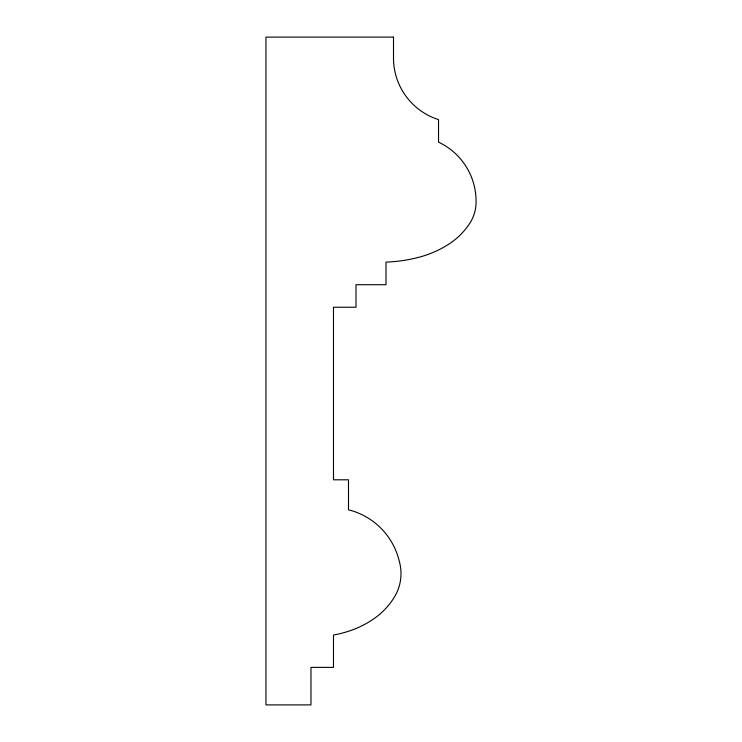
<?xml version="1.0" encoding="UTF-8"?>
<svg xmlns="http://www.w3.org/2000/svg" width="742" height="742" viewBox="0 0 742 742"><rect width="100%" height="100%" fill="white"/><g stroke="black" fill="none" stroke-linecap="round" stroke-linejoin="round"><path stroke-width="1.11" d="M393.51 37.1L265.951 37.1L265.951 704.9L310.972 704.9L310.972 667.383L333.483 667.383L333.483 635.05A132.966 132.966 0 0 0 345.373 632.23A97.564 97.564 0 0 0 373.996 618.689A71.371 71.371 0 0 0 394.633 596.661A44.891 44.891 0 0 0 399.196 560.952A69.321 69.321 0 0 0 348.49 509.81L348.49 479.796L333.483 479.796L333.483 307.225L355.993 307.225L355.993 284.715L386.007 284.715L386.007 262.102A151.183 151.183 0 0 0 418.738 257.316A104.733 104.733 0 0 0 448.094 244.619A71.204 71.204 0 0 0 469.658 223.509A38.788 38.788 0 0 0 476.049 202.176A65.166 65.166 0 0 0 438.531 142.149L438.531 119.638A64.647 64.647 0 0 1 393.51 59.61L393.51 37.1"/></g></svg>
